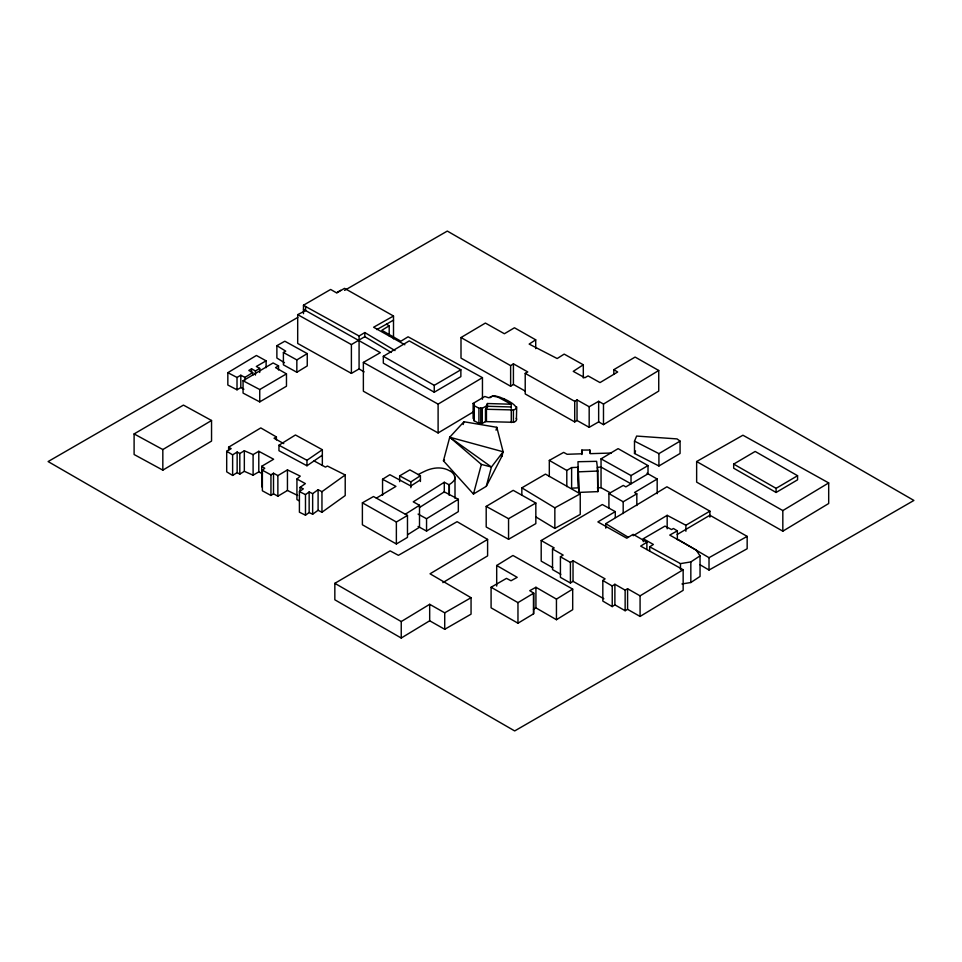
<?xml version="1.0" encoding="UTF-8"?>
<svg xmlns="http://www.w3.org/2000/svg" width="962" height="962" viewBox="0 0 962 962"><rect width="100%" height="100%" fill="white"/><g stroke="black" fill="none" stroke-linecap="round" stroke-linejoin="round"><path stroke-width="1.44" d="M454.798 476.527L454.966 478.294M503.908 398.773C508.08 400.733 514.91 404.028 516.402 407.96A6.987 4.028 0 0 1 513.756 409.944L485.786 409.259M516.69 406.866L516.402 420.31A6.987 4.028 0 0 1 513.756 422.294L485.485 421.596L485.485 409.247L487.445 406.265L511.231 406.974M511.231 404.22L487.445 403.523L486.447 405.952L486.447 421.055L482.263 423.4L478.92 423.316L474.013 420.695L474.29 404.16L473.124 403.403L484.848 396.464L488.564 397.751L492.604 396.128L497.787 397.017L511.231 404.22L511.231 408.345M474.013 420.695L474.29 404.16M443.446 460.81L449.735 437.217L463.937 421.741L496.813 427.308L503.126 451.767L501.936 456.192L486.291 486.327L473.46 494.047L443.446 460.81L444.564 460.149M463.191 424.519L463.937 421.741M473.46 494.047L481.361 464.418L449.735 437.217L503.126 451.767L491.438 467.015L486.291 486.327M496.043 430.182L496.813 427.308M634.499 441.125L636.64 436.063L677.056 438.912L680.074 441.125L680.074 453.475L658.922 465.981L634.499 453.475L634.499 441.125L658.922 453.631L680.074 441.125M634.499 453.475L635.569 450.95M490.007 397.775L490.416 397.354A5.315 3.066 0 0 1 491.317 396.717L492.556 396.2A6.361 3.668 0 0 1 494.853 395.791L500.084 397.234A19.589 11.316 0 0 0 503.932 398.749M299.35 500.901L296.933 499.591L296.933 479.004L300.24 476.13L287.446 469.889L277.874 475.613L277.874 496.2L273.509 493.795L273.509 473.208L277.874 475.613M273.509 493.795L270.947 495.454L262.373 490.8L262.373 470.214L264.742 468.266L261.724 466.281L273.641 459.235L258.79 451.286L253.102 454.593L244.336 450.733L239.803 453.535L239.803 474.122L237.145 472.619L237.145 452.032L239.803 453.535M556.445 619.708L572.691 609.692L572.691 589.105L512.938 555.483L496.693 565.488L517.207 577.344L511.014 580.759L506.493 578.378L491.089 587.241L491.089 607.828L517.965 623.208L517.965 602.633L533.742 593.121L529.737 590.692L535.93 587.277L556.445 599.122L556.445 619.708L535.93 607.864L533.453 609.235M517.965 623.208L533.742 613.708L533.742 593.121M300.048 491.798L300.048 487.385L303.343 488.828L299.41 491.618L299.41 512.205L305.483 515.187L305.483 494.6L309.151 491.955L312.65 493.638L318.097 489.718L321.957 491.666L345.214 474.963L327.429 466.041L325.445 467.111L314.045 460.906M305.483 515.187L309.151 512.542L309.151 491.955M309.151 512.542L312.65 514.225L318.097 510.293L318.097 489.718M318.097 510.293L321.957 512.253L345.214 495.55L345.214 474.963M614.886 604.857L625.144 610.726L627.585 609.343L640.079 616.438L640.079 595.851L627.585 588.756L625.144 590.139L614.886 584.271L614.886 604.857L612.229 606.589L602.825 601.082L602.825 580.495L605.086 578.871L573.027 560.75L570.418 562.409L570.418 582.996L560.425 577.38L560.425 556.794L563.167 555.074L552.513 549.001L554.196 547.907L541.197 540.536L541.197 561.123L552.897 567.76M300.048 487.385L305.375 483.609L296.933 479.004M306.962 465.764L306.962 460.281L322.342 449.711L295.454 434.98L278.956 445.214L278.956 450.709L306.962 465.764L322.342 455.206M649.675 551.19L649.675 546.789L680.471 563.612L690.836 561.928L700.047 555.856L696.079 549.987L669.756 535.076L677.356 530.844L677.356 539.67M681.95 583.958L690.836 582.515L700.047 576.442L700.047 555.856M535.714 348.653L535.714 339.827L514.454 327.777L504.401 333.742L485.389 323.064L461.002 337.542L461.002 358.117L510.63 386.243L510.63 365.656L513.419 363.828L527.789 371.945L525.216 373.364L525.216 393.951L574.711 421.921L577.032 420.502L577.032 399.915L589.177 406.746L598.653 401.31L603.487 404.064L603.487 424.639L598.653 421.897L589.177 427.332L577.032 420.502M510.63 386.243L513.419 384.415L513.419 363.828M535.714 339.827L529.148 344.083L557.178 358.537L564.177 354.112L583.309 364.778L573.244 371.356L584.836 377.777L588.059 375.889L600.011 382.587L617.676 372.005L613.84 369.661L635.1 357.07L658.742 370.49L658.742 391.077L603.487 424.639M612.229 606.589L612.229 586.002L614.886 584.271M410.858 487.698L410.858 481.902L420.418 475.709L409.848 469.889L399.651 475.865L399.651 481.661M420.418 479.834L410.858 486.014L389.863 474.699L382.551 479.256L382.551 495.358M270.947 495.454L270.947 474.867L273.509 473.208M570.418 582.996L573.027 581.337L573.027 560.75M449.206 495.105L449.206 484.848L444.288 482.263L413.239 501.851L419.504 505.266L419.504 527.224L407.684 534.692M405.315 514.225L419.504 505.266M419.444 507.539L444.288 491.859L458.333 499.278L458.333 511.628L426.551 531.072L418.085 526.454M278.535 365.849L275.541 367.616L286.472 373.869L286.472 386.219L259.74 401.888L243.061 393.097L243.061 380.748L273.1 362.951L278.535 365.849L278.535 369.973M615.283 517.496L615.283 511.616L597.883 521.921L626.779 538.215L633.152 534.331L646.885 542.231L640.668 546.103L683.152 569.745L683.152 590.331L640.079 616.438M649.675 546.789L653.39 544.468L643.289 538.732L643.289 541.666M276.395 439.874L276.395 436.928L260.786 427.922L228.631 447.186L231.169 448.641L226.695 451.262L226.695 471.849L232.624 475.432L232.624 454.846L237.145 452.032M232.624 475.432L237.145 472.619M239.803 474.122L244.336 471.32L253.102 475.18L258.79 471.873L262.506 473.857M244.925 380.134L244.925 377.393L252.693 372.607L248.797 370.466L251.539 368.807L255.435 370.947L259.692 368.35L256.313 366.486L266.113 360.834L266.113 367.688M556.445 599.122L572.691 589.105M376.767 329.593L386.459 324.182L389.189 325.805L381.818 330.303L400.889 341.209L408.092 336.796L482.455 377.657L482.455 399.266M426.551 531.072L426.551 518.722L458.333 499.278M276.876 345.671L285.738 351.154L283.405 352.489L283.405 364.838L296.837 372.27L296.837 359.92L307.251 353.583L284.836 341.221L276.876 345.671L276.876 358.02L284.475 362.722M296.837 372.27L307.251 365.933L307.251 353.583M574.711 421.921L574.711 401.334L577.032 399.915M603.487 404.064L658.742 370.49M442.833 582.623L487.602 555.892L487.602 539.417L457.094 521.681L398.412 555.314L390.151 550.889L334.836 583.333L334.836 599.795L401.238 638.034L401.238 621.56L429.677 604.304L444.721 612.83L471.055 597.703L471.055 614.165L444.721 629.292L429.677 620.779L429.677 604.304M401.238 638.034L429.677 620.779M640.079 595.851L683.152 569.745M605.759 528.162L605.759 523.665L666.906 486.784L709.896 511.147L709.896 517.135M782.827 531.168L782.827 510.582L828.691 482.924L742.917 435.221L696.644 461.532L696.644 482.118L782.827 531.168L828.691 503.511L828.691 482.924M243.891 389.201L240.801 387.578L237.013 389.802L227.838 385.028L227.838 372.679L256.409 355.483L266.113 360.834M364.081 371.885L359.079 368.927L359.079 336.003L364.814 332.551L395.033 350.589M364.814 332.551L364.814 336.676L351.395 344.576L297.691 314.634L297.691 343.458L351.395 373.388L359.079 368.927M277.874 496.2L287.446 490.476L297.679 495.466M376.37 498.124L395.947 486.387L382.551 479.256M633.212 535.714L667.171 515.331L685.894 525.264L709.896 511.147M336.832 292.58L340.68 290.284M162.831 470.141L162.831 449.555L211.544 420.49L183.441 405.098L134.103 433.922L134.103 454.509L162.831 470.141L211.544 441.077L211.544 420.49M303.475 309.343L380.327 352.657L363.371 362.409L363.371 391.221L438.107 432.948L438.107 404.124L482.455 377.657M438.107 432.948L473.581 411.772M610.173 492.76L601.046 487.674L601.046 458.85L618.121 448.641L648.015 465.584L648.015 473.809L625.841 486.88L623.304 485.425L608.91 493.554L608.91 508.261M487.602 539.417L430.038 573.797L471.055 597.703M486.195 506.409L513.215 490.343L535.834 503.03L535.834 523.617L508.561 539.273L486.195 526.996L486.195 506.409L508.561 518.686L535.834 503.03M646.993 473.232L657.178 479.004L634.547 492.496L636.82 493.819L636.82 505.579M383.321 356.301L409.247 340.897L460.87 369.781L460.87 376.635L434.247 392.207L383.321 363.155L383.321 356.301L434.247 385.341L460.87 369.781M396.368 543.975L396.368 522.017L407.479 515.428L373.496 496.524L362.385 502.825L362.385 524.783L396.368 543.975L407.479 537.385L407.479 515.428M566.798 486.616L566.798 470.442L571.62 467.58L578.246 467.279L578.859 492.412L597.823 491.63L597.823 471.043L596.62 461.327L577.982 461.724L578.859 492.412M597.823 491.63L597.354 467.291L601.046 467.087L631.024 483.814L631.024 475.577L648.015 465.584M541.197 540.536L602.308 504.521L615.283 511.616M733.681 464.093L755.17 451.455L797.57 475.709L797.57 479.822L776.093 492.46L733.681 468.205L733.681 464.093L776.093 488.347L797.57 475.709M677.164 534.523L709.896 515.259L747.161 536.387L747.161 548.737L709.018 570.033L700.156 564.826M243.061 380.748L259.74 389.538L286.472 373.869M227.838 372.679L237.013 377.453L240.801 375.228L244.925 377.393M623.184 513.54L623.184 501.779L636.82 493.819M303.475 313.672L303.475 305.231L330.639 289.454L336.724 292.953L344.528 288.347L393.506 316.005L393.506 338.852M521.837 495.202L521.837 487.842L545.466 474.11L580.242 493.843L580.242 514.429L554.846 528.415L535.81 516.883M643.289 538.732L664.995 526.106L671.572 529.569L673.424 528.487L677.356 530.844M297.775 317.412L48.1 461.556L514.682 730.928L913.9 500.444L447.318 231.072L344.588 290.38M393.506 316.005L373.605 327.236L404.834 344.769M386.459 324.182L393.506 320.118M276.395 436.928L274.05 438.251L283.754 443.59M474.013 405.603L478.92 408.225L482.263 408.297L486.447 405.952M549.314 476.575L549.314 460.401L563.648 452.393L567.099 454.28L582.01 453.775L581.866 450.084L589.838 450.024L590.295 453.667L611.327 453.03M677.356 539.081L709.018 557.683L747.161 536.387M521.837 487.842L554.846 507.828L580.242 493.843M297.691 314.634L305.603 310.63L305.603 306.505L303.475 305.231M597.354 487.878L601.046 487.674M578.859 471.825L597.823 471.043M481.361 464.418L491.438 467.015L449.735 437.217M299.41 491.618L305.483 494.6M500.709 455.543L501.936 456.192M278.956 445.214L306.962 460.281M399.651 475.865L410.858 481.902M418.085 514.105L426.551 518.722M262.373 470.214L270.947 474.867M134.103 433.922L162.831 449.555M305.603 306.505L359.079 336.003M283.405 352.489L296.837 359.92M601.046 458.85L631.024 475.577M363.371 362.409L438.107 404.124M560.425 556.794L570.418 562.409M513.419 384.415L525.18 391.053M525.216 373.364L574.711 401.334M461.002 337.542L510.63 365.656M573.027 581.337L603.811 598.737M362.385 502.825L396.368 522.017M696.644 461.532L782.827 510.582M560.798 574.314L552.513 569.588L552.513 549.001M491.089 587.241L517.965 602.633M549.314 460.401L566.798 470.442M608.91 493.554L623.184 501.779M334.836 583.333L401.238 621.56M602.825 580.495L612.229 586.002M364.814 336.676L391.257 352.453M605.759 523.665L628.186 537.229M226.695 451.262L232.624 454.846M474.29 419.252L473.124 418.494L473.124 403.403M516.197 418.266L516.702 419.252M776.093 488.347L776.093 492.46M709.018 557.683L709.018 570.033M690.836 561.928L690.836 582.515M685.894 525.264L685.894 531.252M680.471 563.612L680.471 569.492M667.171 515.331L667.171 528.799M658.922 453.631L658.922 465.981M657.178 479.004L657.178 493.71M646.885 542.231L646.885 549.579M627.585 588.756L627.585 609.343M625.144 590.139L625.144 610.726M613.84 369.661L613.84 374.074M598.653 401.31L598.653 421.897M589.838 450.024L589.838 452.97M589.177 406.746L589.177 427.332M583.309 364.778L583.309 378.006M581.866 450.084L581.866 454.497M577.982 470.55L578.246 487.866L571.62 488.167L571.62 467.58M554.846 507.828L554.846 528.415M535.93 587.277L535.93 607.864M533.465 593.338L533.465 613.924M513.407 410.077L513.407 422.426M511.279 410.233L511.279 422.583M508.561 518.686L508.561 539.273M496.693 565.488L496.693 586.074M487.445 403.523L487.445 407.647M482.263 408.297L482.263 423.4M480.784 407.696L480.784 422.799M478.92 408.225L478.92 423.316M455.002 477.789L455.002 498.292M449.35 484.764L449.35 495.009M444.721 612.83L444.721 629.292M444.288 482.263L444.288 492.508M434.247 385.341L434.247 392.207M420.418 475.709L420.418 481.505M389.189 325.805L389.189 335.882M351.395 344.576L351.395 373.388M322.342 449.711L322.342 465.488M321.957 491.666L321.957 512.253M312.65 493.638L312.65 514.225M287.446 469.889L287.446 490.476M261.724 466.281L261.724 486.868M259.692 368.35L259.692 372.474M259.74 389.538L259.74 401.888M258.79 451.286L258.79 471.873M255.435 370.947L255.435 375.072M253.102 454.593L253.102 475.18M252.693 372.607L252.693 375.348M251.539 368.807L251.539 372.919M244.336 450.733L244.336 471.32M240.801 375.228L240.801 387.578M237.013 377.453L237.013 389.802M228.631 447.186L228.631 450.132M418.181 474.663A71.837 41.474 0 0 1 424.266 471.5C432.022 467.64 441.654 466.257 449.47 470.731A16.162 9.331 0 0 1 450.577 471.32M455.194 478.33A21.946 12.674 0 0 1 449.122 484.632M450.637 471.296A17.701 10.221 0 0 1 454.653 476.539"/></g></svg>
